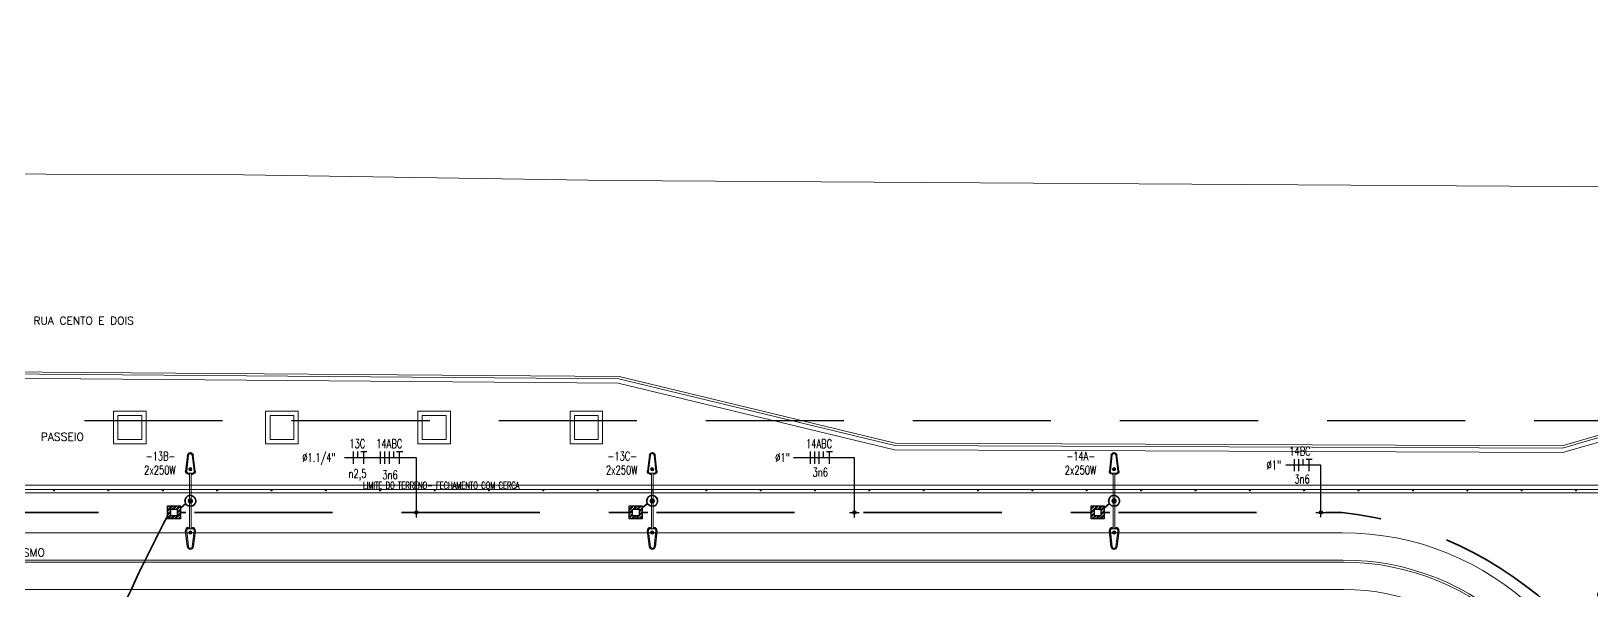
# Model space of a CAD drawing. Header units: millimetres. Extents: x 214 to 1190, y -192 to 1092.
# Drawn here: x 1058.1 to 1129.9, y 87 to 112.8 of the extents above; entities that cross this region are included whole.
import ezdxf
from ezdxf.enums import TextEntityAlignment as Align

# ---------------------------------------------------------------- set-up
doc = ezdxf.new("R2010")
doc.units = ezdxf.units.MM
for name, pattern in [('CONTINUO', [0]), ('HIDDEN', [9.525, 6.35, -3.175]), ('OCULTA2', [4.7625, 3.175, -1.5875])]:
    doc.linetypes.add(name, pattern=pattern)
for name, color, linetype, lineweight in [('I-ARQ', 8, 'Continuous', 0), ('I-CAIXAS', 3, 'Continuous', 30), ('I-ELET_PISO', 5, 'HIDDEN', 35), ('I-FIAÇÃO', 2, 'Continuous', 25), ('I-LIN_CHAMADA', 9, 'Continuous', 9), ('I-LUMINÁRIA_EXT', 4, 'Continuous', 25), ('I-NORMO_ARQ', 9, 'Continuous', 0), ('I-POSTES', 4, 'Continuous', 25), ('I-TEXTOS', 2, 'Continuous', 25)]:
    doc.layers.add(name, color=color, linetype=linetype, lineweight=lineweight)
doc.styles.add('COTA200', font='ROMANS.SHX')
doc.styles.add('ROMANS', font='ROMANS.SHX', dxfattribs={"height": 0.25})
doc.styles.get("Standard").update_dxf_attribs({"font": 'arial.ttf'})
doc.dimstyles.new('STANDARD$7', dxfattribs={"dimscale": 1.5, "dimtxt": 0.7, "dimasz": 0.15, "dimexe": 0.1, "dimexo": 0.05, "dimgap": 0.1, "dimtad": 1, "dimdec": 3, "dimzin": 4, "dimdsep": 46, "dimtxsty": 'ROMANS', "dimblk": 'DOT', "dimblk1": 'DOTSMALL', "dimblk2": 'DOTSMALL', "dimsah": 1, "dimcen": 0, "dimdle": 0.15, "dimse1": 1, "dimse2": 1, "dimclrd": 7, "dimclre": 8, "dimclrt": 256, "dimaunit": 1, "dimadec": 0, "dimazin": 0, "dimtfac": 0.006667, "dimtdec": 3, "dimtix": 1, "dimtmove": 2, "dimatfit": 3, "dimldrblk": 'DOTSMALL', "dimfxl": 1, "dimtolj": 1, "dimtzin": 4, "dimarcsym": 0})

# ---------------------------------------------------------------- blocks, each defined once
blk = doc.blocks.new('CANTEIRO')
at = {"layer": 'I-ARQ'}
for points in [[(-1.7, 0.75), (-0.2, 0.75), (-0.2, -0.75), (-1.7, -0.75)], [(-1.5, 0.55), (-0.4, 0.55), (-0.4, -0.55), (-1.5, -0.55)]]:
    blk.add_lwpolyline(points, close=True, dxfattribs=at)
blk = doc.blocks.new('CERCA')
at = {"layer": 'I-ARQ'}
blk.add_lwpolyline([(-0.025, 0), (0.025, 0), (0.025, -0.06), (-0.025, -0.06)], close=True, dxfattribs=at)
blk = doc.blocks.new('poste 1x400w')
at = {"layer": 'I-LUMINÁRIA_EXT', "linetype": 'Continuous', "lineweight": 0}
blk.add_hatch(color=9, dxfattribs=at).paths.add_polyline_path([(297.622, 60.492, 1), (297.621, 60.323, 1)])
at = {"layer": 'I-LUMINÁRIA_EXT', "color": 9, "linetype": 'Continuous', "lineweight": 0}
for p, q in [((297.581, 60.604), (297.581, 61.894)), ((297.666, 60.604), (297.666, 61.894))]:
    blk.add_line(p, q, dxfattribs=at)
at = {"layer": 'I-LUMINÁRIA_EXT'}
for p, q in [((297.519, 60.657), (297.581, 60.657)), ((297.666, 60.657), (297.728, 60.657)), ((297.478, 59.685), (297.381, 60.501)), ((297.867, 60.501), (297.769, 59.685)), ((297.624, 59.562), (297.617, 59.562)), ((297.631, 59.562), (297.624, 59.562))]:
    blk.add_line(p, q, dxfattribs=at)
at = {"layer": 'I-LUMINÁRIA_EXT', "color": 9, "lineweight": 0}
for p, q in [((297.531, 59.691), (297.434, 60.507)), ((297.519, 60.604), (297.728, 60.604)), ((297.814, 60.507), (297.716, 59.691))]:
    blk.add_line(p, q, dxfattribs=at)
at = {"layer": 'I-LUMINÁRIA_EXT', "color": 9, "linetype": 'Continuous', "lineweight": 0}
blk.add_circle((297.621, 60.408), 0.0845, dxfattribs=at)
at = {"layer": 'I-LUMINÁRIA_EXT'}
for centre, start, end in [((297.519, 60.517), 90, 186.80963), ((297.728, 60.517), 353.19037, 90), ((297.617, 59.701), 186.80963, 270), ((297.631, 59.701), 270, 353.19037)]:
    blk.add_arc(centre, 0.139, start, end, dxfattribs=at)
at = {"layer": 'I-LUMINÁRIA_EXT', "color": 9, "lineweight": 0}
for centre, radius, start, end in [((297.519, 60.517), 0.0861, 90, 186.80963), ((297.728, 60.517), 0.0861, 353.19037, 90), ((297.618, 59.702), 0.0879, 187.25483, 278.24927), ((297.631, 59.701), 0.0861, 270, 353.19037)]:
    blk.add_arc(centre, radius, start, end, dxfattribs=at)
at = {"layer": 'I-POSTES', "linetype": 'Continuous', "const_width": 0.136}
blk.add_lwpolyline([(297.624, 62.095, 1), (297.624, 61.959, 1)], format="xyb", close=True, dxfattribs=at)
at = {"layer": 'I-POSTES'}
for start, end in [(81.19152, 171.19152), (81.19152, 171.19152), (81.19152, 171.19152), (351.19152, 81.19152), (351.19152, 81.19152), (351.19152, 81.19152), (171.19152, 261.19152), (171.19152, 261.19152), (171.19152, 261.19152), (278.80848, 351.19152), (278.80848, 351.19152), (278.80848, 351.19152)]:
    blk.add_arc((297.624, 62.027), 0.279, start, end, dxfattribs=at)
blk = doc.blocks.new('POSTE 250W  1P')
at = {"layer": 'I-POSTES', "xscale": 0.9, "yscale": 0.9, "zscale": 0.9, "rotation": 180}
blk.add_blockref('poste 1x400w', (267.871, 55.829), dxfattribs=at)
at = {"layer": 'I-POSTES', "xscale": -0.9, "yscale": 0.9, "zscale": 0.9}
blk.add_blockref('poste 1x400w', (267.871, -55.82), dxfattribs=at)
blk = doc.blocks.new('30X30')
at = {"layer": 'I-CAIXAS', "lineweight": 0}
h = blk.add_hatch(dxfattribs=at)
h.set_pattern_fill('STEEL', color=9, scale=0.04, style=0)
h.set_pattern_definition([(45, (0, 0), (-0.089803, 0.089803), []), (45, (0, 0.0635), (-0.089803, 0.089803), [])])
h.paths.add_polyline_path([(0.3, 0.3), (-0.3, 0.3), (-0.3, -0.3), (0.3, -0.3)])
h.paths.add_polyline_path([(0.15, -0.15), (-0.15, -0.15), (-0.15, 0.15), (0.15, 0.15)], flags=16)
at = {"layer": 'I-CAIXAS'}
for points in [[(-0.3, 0.3), (0.3, 0.3), (0.3, -0.3), (-0.3, -0.3)], [(-0.15, 0.15), (0.15, 0.15), (0.15, -0.15), (-0.15, -0.15)]]:
    blk.add_lwpolyline(points, close=True, dxfattribs=at)
blk = doc.blocks.new('fnt')
at = {"layer": 'I-FIAÇÃO', "color": 2}
for p, q in [((0, -0.281), (0, 0.281)), ((0.208, 0), (0.208, 0.281)), ((0.342, 0.281), (0.623, 0.281)), ((0.482, -0.281), (0.482, 0.281))]:
    blk.add_line(p, q, dxfattribs=at)
blk = doc.blocks.new('DOT')
for p, q in [((1.5, 0), (-1.5, 0)), ((0, -1.5), (0, 1.5))]:
    blk.add_line(p, q)
blk.add_circle((0, 0), 0.5)
blk = doc.blocks.new('fq1')
at = {"layer": 'I-FIAÇÃO', "color": 2}
for p, q in [((458.637, 235.829), (458.637, 236.391)), ((458.837, 235.829), (458.837, 236.391)), ((459.037, 235.829), (459.037, 236.391)), ((459.237, 236.11), (459.237, 236.391)), ((459.371, 236.391), (459.652, 236.391)), ((459.511, 235.829), (459.511, 236.391))]:
    blk.add_line(p, q, dxfattribs=at)
blk = doc.blocks.new('CB1')
at = {"layer": 'I-FIAÇÃO', "color": 2}
for p, q in [((647.768, 48.924), (647.768, 49.485)), ((647.968, 48.924), (647.968, 49.485)), ((648.168, 49.205), (648.168, 49.485)), ((648.302, 49.485), (648.583, 49.485)), ((648.442, 48.924), (648.442, 49.485))]:
    blk.add_line(p, q, dxfattribs=at)

msp = doc.modelspace()

# ---------------------------------------------------------------- linework, layer by layer
at = {"linetype": 'OCULTA2', "ltscale": 2}
msp.add_lwpolyline([(993.161, -12.517), (1133.599, -12.517), (1133.599, 94.852), (993.161, 94.852)], close=True, dxfattribs=at)
at = {"layer": 'I-ARQ'}
for p, q in [((1008.784, 97.185), (1085.122, 96.581)), ((1008.952, 97.384), (1085.147, 96.781)), ((1009.036, 97.483), (1085.159, 96.881)), ((1085.122, 96.581), (1097.824, 93.515)), ((1085.147, 96.781), (1097.848, 93.715)), ((1085.159, 96.881), (1097.86, 93.815)), ((1097.824, 93.515), (1128.576, 93.394)), ((1097.848, 93.715), (1128.548, 93.594)), ((1097.86, 93.815), (1128.534, 93.694)), ((1146.475, 91.89), (1019.756, 91.89)), ((1146.681, 91.69), (1019.673, 91.69)), ((1146.681, 91.69), (1019.673, 91.69)), ((1146.536, 91.54), (1019.673, 91.54)), ((1118.412, 89.689), (1019.734, 89.689)), ((1118.443, 88.439), (1019.734, 88.439)), ((1118.518, 88.339), (1030.298, 88.339))]:
    msp.add_line(p, q, dxfattribs=at)
at = {"layer": 'I-ARQ', "linetype": 'CONTINUO'}
for p, q in [((1128.534, 93.694), (1138.579, 96.61)), ((1128.548, 93.594), (1138.593, 96.51)), ((1128.576, 93.394), (1138.621, 96.31))]:
    msp.add_line(p, q, dxfattribs=at)
at = {"layer": 'I-ARQ'}
for points in [[(1128.56, 105.633), (1139.802, 105.611), (1154.113, 105.486), (1186.45, 105.231), (1189.706, 106.674), (1189.991, 112.776)], [(1047.54, 111.969), (1047.561, 108.289), (1049.875, 106.276), (1058.793, 106.202), (1067.882, 106.165), (1084.717, 105.913), (1128.56, 105.633)]]:
    msp.add_lwpolyline(points, dxfattribs=at)
msp.add_lwpolyline([(1128.512, 77.415, 0.40469), (1118.518, 87.089, 0), (1030.297, 87.089, 3059019602.697577)], format="xyb", dxfattribs=at)
for centre, radius, start, end in [((1118.517, 77.089), 12.6, 1.52892, 90.48051), ((1118.518, 77.089), 11.35, 1.79491, 90.37858), ((1118.518, 77.089), 11.25, 1.76232, 90), ((1118.518, 77.089), 10, 1.86924, 90)]:
    msp.add_arc(centre, radius, start, end, dxfattribs=at)
at = {"layer": 'I-ELET_PISO'}
for p, q in [((1045.338, 90.634), (1064.385, 90.634)), ((1064.985, 90.829), (1065.224, 91.038)), ((1064.985, 90.634), (1065.235, 90.634)), ((1065.633, 90.634), (1085.628, 90.634)), ((1086.228, 90.845), (1086.467, 91.038)), ((1086.228, 90.634), (1086.485, 90.634)), ((1086.884, 90.634), (1106.872, 90.634)), ((1107.472, 90.832), (1107.711, 91.038)), ((1107.472, 90.634), (1107.732, 90.634)), ((1108.131, 90.634), (1118.406, 90.634))]:
    msp.add_line(p, q, dxfattribs=at)
for centre, radius, start, end in [((1125.309, 58.246), 68.916, 152.13354, 157.60746), ((1116.474, 73.525), 17.218, 45.80827, 83.55606)]:
    msp.add_arc(centre, radius, start, end, dxfattribs=at)

# ---------------------------------------------------------------- block references
at = {"layer": 'I-ARQ', "rotation": 180.0000000066701}
for p in [(1061.703, 94.542), (1068.703, 94.542), (1075.703, 94.542), (1082.703, 94.542)]:
    msp.add_blockref('CANTEIRO', p, dxfattribs=at)
at = {"layer": 'I-ARQ'}
for p in [(1059.172, 91.69), (1061.672, 91.69), (1064.172, 91.69), (1066.672, 91.69), (1069.172, 91.69), (1071.672, 91.69), (1074.172, 91.69), (1076.672, 91.69), (1079.172, 91.69), (1081.672, 91.69), (1084.172, 91.69), (1086.672, 91.69), (1089.172, 91.69), (1091.672, 91.69), (1094.172, 91.69), (1096.672, 91.69), (1099.172, 91.69), (1101.672, 91.69), (1104.172, 91.69), (1106.672, 91.69), (1109.172, 91.69), (1111.672, 91.69), (1114.172, 91.69), (1116.672, 91.69), (1119.172, 91.69), (1121.672, 91.69), (1124.172, 91.69), (1126.672, 91.69), (1129.172, 91.69)]:
    msp.add_blockref('CERCA', p, dxfattribs=at)
at = {"layer": 'I-CAIXAS', "rotation": 180}
for p in [(1064.685, 90.634), (1085.928, 90.634), (1107.172, 90.634)]:
    msp.add_blockref('30X30', p, dxfattribs=at)
at = {"layer": 'I-FIAÇÃO'}
for name, p in [('fnt', (1072.94, 93.149)), ('fq1', (615.555, -142.96)), ('fq1', (635.326, -142.96)), ('CB1', (468.457, 43.602))]:
    msp.add_blockref(name, p, dxfattribs=at)
at = {"layer": 'I-LUMINÁRIA_EXT', "xscale": -1}
for p in [(1065.451, 91.158), (1086.694, 91.158), (1107.938, 91.158)]:
    msp.add_blockref('POSTE 250W  1P', p, dxfattribs=at)
at = {"layer": 'I-LUMINÁRIA_EXT', "rotation": 120.4399836419479}
msp.add_blockref('POSTE 250W  1P', (1129.181, 86.073), dxfattribs=at)

# ---------------------------------------------------------------- texts
at = {"layer": 'I-NORMO_ARQ', "style": 'COTA200'}
msp.add_text('RUA CENTO E DOIS', height=0.36, dxfattribs=at).set_placement((1058.226, 99.28, -836))
for s, p in [('PASSEIO', (1059.551, 94.113)), ('PISTA DE ATLETISMO', (1056.319, 88.79))]:
    msp.add_text(s, height=0.36, dxfattribs=at).set_placement(p, align=Align.MIDDLE_CENTER)
at = {"layer": 'I-NORMO_ARQ', "style": 'ROMANS', "width": 0.7}
msp.add_text('LIMITE DO TERRENO- FECHAMENTO COM CERCA', height=0.32, dxfattribs=at).set_placement((1076.982, 91.881), align=Align.MIDDLE_CENTER)
at = {"layer": 'I-TEXTOS', "style": 'ROMANS', "width": 0.7}
for s, p in [('-13B-', (1063.39, 93.025, -1199.784)), ('%%C1.1/4"', (1070.586, 92.959, -1199.784)), ('-13C-', (1084.63, 93.025, -1199.784)), ('%%C1"', (1092.34, 92.959, -1199.784)), ('-14A-', (1105.734, 93.025, -1199.784)), ('2x250W', (1063.314, 92.384, -399.928)), ('2x250W', (1084.555, 92.384, -399.928)), ('2x250W', (1105.659, 92.384, -399.928)), ('%%C1"', (1114.941, 92.616, -1199.784))]:
    msp.add_text(s, height=0.4, dxfattribs=at).set_placement(p)
at = {"layer": 'I-TEXTOS', "color": 2, "style": 'ROMANS', "width": 0.7}
for s, p in [('13C', (1072.753, 93.597)), ('14ABC', (1073.987, 93.597)), ('14ABC', (1093.758, 93.597)), ('14BC', (1115.985, 93.254))]:
    msp.add_text(s, height=0.4, dxfattribs=at).set_placement(p)
at = {"layer": 'I-TEXTOS', "style": 'ROMANS', "width": 0.7}
for s, p in [('n2,5', (1073.129, 92.361)), ('3n6', (1094.413, 92.486)), ('3n6', (1074.625, 92.361)), ('3n6', (1116.575, 92.17))]:
    msp.add_text(s, height=0.4, dxfattribs=at).set_placement(p, align=Align.MIDDLE)

# ---------------------------------------------------------------- leaders
at = {"layer": 'I-LIN_CHAMADA', "lineweight": 0}
for points in [[(1075.835, 90.631), (1075.835, 93.15), (1072.531, 93.15)], [(1095.983, 90.631), (1095.983, 93.15), (1093.178, 93.15)], [(1117.439, 90.634), (1117.439, 92.806), (1115.831, 92.806)]]:
    msp.add_leader(points, dimstyle='STANDARD$7', override={"dimscale": 1, "dimtxt": 0.18, "dimasz": 0.15, "dimexe": 0.18, "dimexo": 0.0625, "dimgap": 0.09, "dimtad": 0, "dimtih": 1, "dimtoh": 1, "dimdec": 4, "dimzin": 0, "dimtxsty": 'Standard', "dimcen": 0.09, "dimdle": 0, "dimse1": 0, "dimse2": 0, "dimclrd": 256, "dimclre": 0, "dimclrt": 0, "dimaunit": 0, "dimtfac": 1, "dimtdec": 4, "dimtix": 0, "dimtofl": 0, "dimtmove": 0, "dimldrblk": 'Dot', "dimtzin": 0}, dxfattribs=at)

doc.saveas('drawing.dxf')
